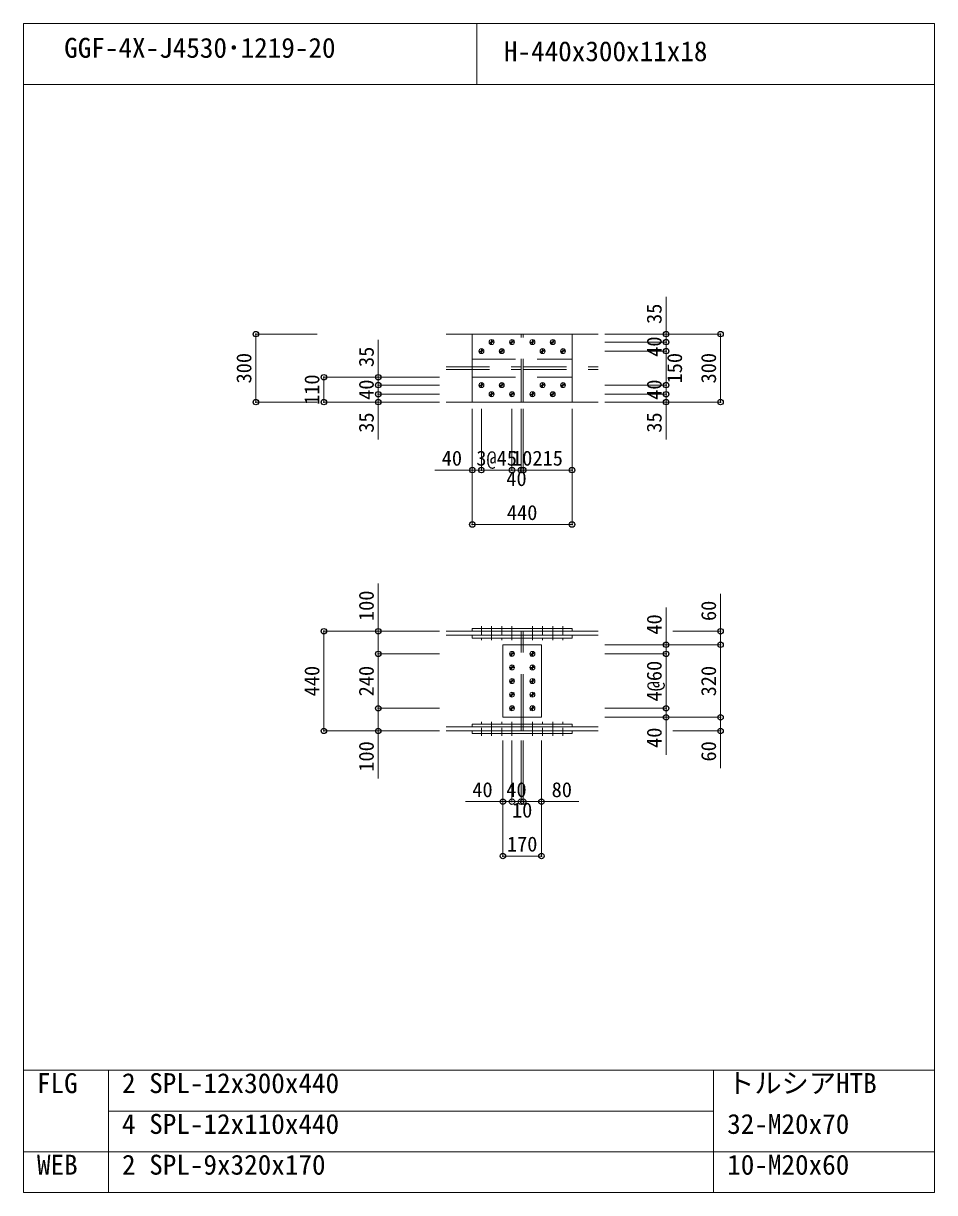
# Model space of a CAD drawing. Units: millimetres, scale not verified. Extents: x -8310 to 8310, y -4800 to 5700.
# Drawn here: x 90 to 4110, y -4800 to 360 of the extents above; entities that cross this region are included whole.
import ezdxf
from ezdxf.enums import TextEntityAlignment as Align

# ---------------------------------------------------------------- set-up
doc = ezdxf.new("R2010")
doc.units = ezdxf.units.MM
doc.header["$LTSCALE"] = 30
doc.header["$PDMODE"] = 32
doc.header["$PDSIZE"] = 24
doc.linetypes.add('DASHED1', pattern=[1.8, 1.2, -0.6])
doc.linetypes.add('USER2', pattern=[9.525, 6.35, -3.175])
doc.layers.add('0-0', color=7, linetype='Continuous')
doc.layers.add('0-2', color=7, linetype='Continuous')
for name, color, linetype, lineweight in [('0-1', 7, 'Continuous', 18), ('0-5', 7, 'Continuous', 18), ('0-6', 7, 'USER2', 18), ('0-8', 7, 'Continuous', 18), ('0-9', 7, 'Continuous', 18), ('0-A', 7, 'Continuous', 18), ('0-B', 7, 'Continuous', 18)]:
    doc.layers.add(name, color=color, linetype=linetype, lineweight=lineweight)
doc.styles.add('ＭＳ ゴシック', font='')
doc.styles.get('ＭＳ ゴシック').set_extended_font_data('MS Gothic')

msp = doc.modelspace()

# ---------------------------------------------------------------- linework, layer by layer
at = {"layer": '0-0'}
for p in [(1115.5, -1011.5), (2925.5, -1011.5), (3165.5, -1011.5), (2925.5, -1046.5), (2925.5, -1086.5), (1415.5, -1201.5), (1655.5, -1201.5), (1655.5, -1236.5), (2925.5, -1236.5), (1655.5, -1276.5), (2925.5, -1276.5), (1115.5, -1311.5), (1415.5, -1311.5), (1655.5, -1311.5), (2925.5, -1311.5), (3165.5, -1311.5), (2070.5, -1611.5), (2110.5, -1611.5), (2245.5, -1611.5), (2285.5, -1611.5), (2295.5, -1611.5), (2510.5, -1611.5), (2070.5, -1851.5), (2510.5, -1851.5), (1415.5, -2322.5), (1655.5, -2322.5), (3165.5, -2322.5), (2925.5, -2382.5), (3165.5, -2382.5), (1655.5, -2422.5), (2925.5, -2422.5), (1655.5, -2662.5), (2925.5, -2662.5), (2925.5, -2702.5), (3165.5, -2702.5), (1415.5, -2762.5), (1655.5, -2762.5), (3165.5, -2762.5), (2205.5, -3074.5), (2245.5, -3074.5), (2285.5, -3074.5), (2295.5, -3074.5), (2375.5, -3074.5), (2205.5, -3314.5), (2375.5, -3314.5)]:
    msp.add_point(p, dxfattribs=at)
at = {"layer": '0-1'}
for p, q in [((90, -4800), (90, 360)), ((90, 360), (4110, 360)), ((2090, 90), (2090, 360)), ((4110, -4800), (4110, 360)), ((90, 90), (4110, 90)), ((90, -4260), (4110, -4260)), ((465, -4800), (465, -4260)), ((3135, -4800), (3135, -4260)), ((465, -4440), (3135, -4440)), ((90, -4620), (4110, -4620)), ((90, -4800), (4110, -4800))]:
    msp.add_line(p, q, dxfattribs=at)
at = {"layer": '0-5'}
for p, q in [((1955.5, -1011.5), (2285.5, -1011.5)), ((2070.5, -1011.5), (2510.5, -1011.5)), ((2070.5, -1311.5), (2070.5, -1011.5)), ((2295.5, -1011.5), (2625.5, -1011.5)), ((1955.5, -1311.5), (2285.5, -1311.5)), ((2295.5, -1311.5), (2625.5, -1311.5)), ((2070.5, -2310.5), (2510.5, -2310.5)), ((2070.5, -2322.5), (2070.5, -2310.5)), ((1955.5, -2322.5), (2285.5, -2322.5)), ((2070.5, -2340.5), (2510.5, -2340.5)), ((2070.5, -2352.5), (2070.5, -2340.5)), ((2285.5, -2382.5), (2285.5, -2352.5)), ((2295.5, -2322.5), (2625.5, -2322.5)), ((2295.5, -2340.5), (2295.5, -2322.5)), ((2295.5, -2340.5), (2625.5, -2340.5)), ((2295.5, -2382.5), (2295.5, -2352.5)), ((2205.5, -2382.5), (2375.5, -2382.5)), ((2205.5, -2702.5), (2205.5, -2382.5)), ((2070.5, -2732.5), (2285.5, -2732.5)), ((2070.5, -2744.5), (2070.5, -2732.5)), ((2285.5, -2732.5), (2285.5, -2702.5)), ((2285.5, -2732.5), (2510.5, -2732.5)), ((2295.5, -2732.5), (2295.5, -2702.5)), ((2510.5, -2744.5), (2510.5, -2732.5)), ((1955.5, -2744.5), (2285.5, -2744.5)), ((2070.5, -2744.5), (2285.5, -2744.5)), ((2070.5, -2762.5), (2285.5, -2762.5)), ((2070.5, -2774.5), (2070.5, -2762.5)), ((2070.5, -2774.5), (2285.5, -2774.5)), ((2285.5, -2744.5), (2510.5, -2744.5)), ((2285.5, -2762.5), (2510.5, -2762.5)), ((2285.5, -2774.5), (2510.5, -2774.5)), ((2295.5, -2762.5), (2625.5, -2762.5)), ((2510.5, -2774.5), (2510.5, -2762.5))]:
    msp.add_line(p, q, dxfattribs=at)
for points in [[(2070.5, -1311.5), (2510.5, -1311.5), (2510.5, -1011.5)], [(2070.5, -2322.5), (2510.5, -2322.5), (2510.5, -2310.5)], [(1955.5, -2340.5), (2285.5, -2340.5), (2285.5, -2322.5)], [(2070.5, -2352.5), (2510.5, -2352.5), (2510.5, -2340.5)], [(2205.5, -2702.5), (2375.5, -2702.5), (2375.5, -2382.5)], [(1955.5, -2762.5), (2285.5, -2762.5), (2285.5, -2744.5)], [(2295.5, -2762.5), (2295.5, -2744.5), (2625.5, -2744.5)]]:
    msp.add_lwpolyline(points, dxfattribs=at)
at = {"layer": '0-6'}
for p, q in [((2070.5, -1011.5), (2510.5, -1011.5)), ((2285.5, -1311.5), (2285.5, -1011.5)), ((2295.5, -1311.5), (2295.5, -1011.5)), ((2070.5, -1121.5), (2510.5, -1121.5)), ((1955.5, -1156), (2285.5, -1156)), ((1955.5, -1167), (2285.5, -1167)), ((2295.5, -1156), (2625.5, -1156)), ((2295.5, -1167), (2625.5, -1167)), ((2070.5, -1201.5), (2510.5, -1201.5)), ((2070.5, -1311.5), (2510.5, -1311.5)), ((2285.5, -2352.5), (2285.5, -2340.5)), ((2295.5, -2352.5), (2295.5, -2340.5)), ((2285.5, -2702.5), (2285.5, -2382.5)), ((2295.5, -2702.5), (2295.5, -2382.5)), ((2285.5, -2744.5), (2285.5, -2732.5)), ((2295.5, -2744.5), (2295.5, -2732.5))]:
    msp.add_line(p, q, dxfattribs=at)
at = {"layer": '0-8'}
for p, q in [((2101.17, -1095.84), (2119.83, -1077.17)), ((2110.5, -1097.5), (2110.5, -1075.5)), ((2144.5, -1046.5), (2166.5, -1046.5)), ((2146.17, -1055.84), (2164.83, -1037.17)), ((2155.5, -1057.5), (2155.5, -1035.5)), ((2191.17, -1095.84), (2209.83, -1077.17)), ((2200.5, -1097.5), (2200.5, -1075.5)), ((2234.5, -1046.5), (2256.5, -1046.5)), ((2236.17, -1055.84), (2254.83, -1037.17)), ((2245.5, -1057.5), (2245.5, -1035.5)), ((2324.5, -1046.5), (2346.5, -1046.5)), ((2326.17, -1055.84), (2344.83, -1037.17)), ((2335.5, -1057.5), (2335.5, -1035.5)), ((2371.17, -1095.84), (2389.83, -1077.17)), ((2380.5, -1097.5), (2380.5, -1075.5)), ((2414.5, -1046.5), (2436.5, -1046.5)), ((2416.17, -1055.84), (2434.83, -1037.17)), ((2425.5, -1057.5), (2425.5, -1035.5)), ((2461.17, -1095.84), (2479.83, -1077.17)), ((2470.5, -1097.5), (2470.5, -1075.5)), ((2099.5, -1086.5), (2121.5, -1086.5)), ((2189.5, -1086.5), (2211.5, -1086.5)), ((2369.5, -1086.5), (2391.5, -1086.5)), ((2459.5, -1086.5), (2481.5, -1086.5)), ((2099.5, -1236.5), (2121.5, -1236.5)), ((2101.17, -1245.84), (2119.83, -1227.17)), ((2110.5, -1247.5), (2110.5, -1225.5)), ((2189.5, -1236.5), (2211.5, -1236.5)), ((2191.17, -1245.84), (2209.83, -1227.17)), ((2200.5, -1247.5), (2200.5, -1225.5)), ((2369.5, -1236.5), (2391.5, -1236.5)), ((2371.17, -1245.84), (2389.83, -1227.17)), ((2380.5, -1247.5), (2380.5, -1225.5)), ((2459.5, -1236.5), (2481.5, -1236.5)), ((2461.17, -1245.84), (2479.83, -1227.17)), ((2470.5, -1247.5), (2470.5, -1225.5)), ((2144.5, -1276.5), (2166.5, -1276.5)), ((2146.17, -1285.84), (2164.83, -1267.17)), ((2155.5, -1287.5), (2155.5, -1265.5)), ((2234.5, -1276.5), (2256.5, -1276.5)), ((2236.17, -1285.84), (2254.83, -1267.17)), ((2245.5, -1287.5), (2245.5, -1265.5)), ((2324.5, -1276.5), (2346.5, -1276.5)), ((2326.17, -1285.84), (2344.83, -1267.17)), ((2335.5, -1287.5), (2335.5, -1265.5)), ((2414.5, -1276.5), (2436.5, -1276.5)), ((2416.17, -1285.84), (2434.83, -1267.17)), ((2425.5, -1287.5), (2425.5, -1265.5)), ((2234.5, -2422.5), (2256.5, -2422.5)), ((2236.17, -2431.84), (2254.83, -2413.17)), ((2245.5, -2433.5), (2245.5, -2411.5)), ((2324.5, -2422.5), (2346.5, -2422.5)), ((2326.17, -2431.84), (2344.83, -2413.17)), ((2335.5, -2433.5), (2335.5, -2411.5)), ((2236.17, -2491.84), (2254.83, -2473.17)), ((2245.5, -2493.5), (2245.5, -2471.5)), ((2326.17, -2491.84), (2344.83, -2473.17)), ((2335.5, -2493.5), (2335.5, -2471.5)), ((2234.5, -2482.5), (2256.5, -2482.5)), ((2324.5, -2482.5), (2346.5, -2482.5)), ((2234.5, -2542.5), (2256.5, -2542.5)), ((2236.17, -2551.84), (2254.83, -2533.17)), ((2245.5, -2553.5), (2245.5, -2531.5)), ((2324.5, -2542.5), (2346.5, -2542.5)), ((2326.17, -2551.84), (2344.83, -2533.17)), ((2335.5, -2553.5), (2335.5, -2531.5)), ((2234.5, -2602.5), (2256.5, -2602.5)), ((2236.17, -2611.84), (2254.83, -2593.17)), ((2245.5, -2613.5), (2245.5, -2591.5)), ((2324.5, -2602.5), (2346.5, -2602.5)), ((2326.17, -2611.84), (2344.83, -2593.17)), ((2335.5, -2613.5), (2335.5, -2591.5)), ((2234.5, -2662.5), (2256.5, -2662.5)), ((2236.17, -2671.84), (2254.83, -2653.17)), ((2245.5, -2673.5), (2245.5, -2651.5)), ((2324.5, -2662.5), (2346.5, -2662.5)), ((2326.17, -2671.84), (2344.83, -2653.17)), ((2335.5, -2673.5), (2335.5, -2651.5))]:
    msp.add_line(p, q, dxfattribs=at)
at = {"layer": '0-9', "linetype": 'DASHED1'}
for p, q in [((2110.5, -2300.5), (2110.5, -2362.5)), ((2200.5, -2300.5), (2200.5, -2362.5)), ((2380.5, -2300.5), (2380.5, -2362.5)), ((2470.5, -2300.5), (2470.5, -2362.5)), ((2110.5, -2784.5), (2110.5, -2722.5)), ((2200.5, -2784.5), (2200.5, -2722.5)), ((2380.5, -2784.5), (2380.5, -2722.5)), ((2470.5, -2784.5), (2470.5, -2722.5))]:
    msp.add_line(p, q, dxfattribs=at)
at = {"layer": '0-9'}
for p, q in [((2155.5, -2300.5), (2155.5, -2362.5)), ((2245.5, -2300.5), (2245.5, -2362.5)), ((2335.5, -2300.5), (2335.5, -2362.5)), ((2425.5, -2300.5), (2425.5, -2362.5)), ((2155.5, -2784.5), (2155.5, -2722.5)), ((2245.5, -2784.5), (2245.5, -2722.5)), ((2335.5, -2784.5), (2335.5, -2722.5)), ((2425.5, -2784.5), (2425.5, -2722.5))]:
    msp.add_line(p, q, dxfattribs=at)
at = {"layer": '0-A'}
for p, q in [((1385.5, -1011.5), (1115.5, -1011.5)), ((2655.5, -1011.5), (2925.5, -1011.5)), ((2655.5, -1011.5), (3165.5, -1011.5)), ((2655.5, -1046.5), (2925.5, -1046.5)), ((2655.5, -1086.5), (2925.5, -1086.5)), ((1925.5, -1201.5), (1415.5, -1201.5)), ((1925.5, -1201.5), (1655.5, -1201.5)), ((1925.5, -1236.5), (1655.5, -1236.5)), ((2655.5, -1236.5), (2925.5, -1236.5)), ((1925.5, -1276.5), (1655.5, -1276.5)), ((1655.5, -1476.5), (1655.5, -1276.5)), ((2655.5, -1276.5), (2925.5, -1276.5)), ((2925.5, -1476.5), (2925.5, -1276.5)), ((1925.5, -1311.5), (1655.5, -1311.5)), ((2070.5, -1341.5), (2070.5, -1611.5)), ((2070.5, -1341.5), (2070.5, -1851.5)), ((2110.5, -1341.5), (2110.5, -1611.5)), ((2110.5, -1341.5), (2110.5, -1611.5)), ((2245.5, -1341.5), (2245.5, -1611.5)), ((2245.5, -1341.5), (2245.5, -1611.5)), ((2285.5, -1341.5), (2285.5, -1611.5)), ((2285.5, -1341.5), (2285.5, -1611.5)), ((2295.5, -1341.5), (2295.5, -1611.5)), ((2295.5, -1341.5), (2295.5, -1611.5)), ((2510.5, -1341.5), (2510.5, -1611.5)), ((2510.5, -1341.5), (2510.5, -1851.5)), ((2655.5, -1311.5), (2925.5, -1311.5)), ((1905.5, -1611.5), (2110.5, -1611.5)), ((2110.5, -1611.5), (2245.5, -1611.5)), ((2245.5, -1611.5), (2285.5, -1611.5)), ((2285.5, -1611.5), (2295.5, -1611.5)), ((2295.5, -1611.5), (2510.5, -1611.5)), ((2070.5, -1851.5), (2510.5, -1851.5)), ((1925.5, -2322.5), (1415.5, -2322.5)), ((1925.5, -2322.5), (1655.5, -2322.5)), ((2955.21, -2322.5), (3165.5, -2322.5)), ((1925.5, -2422.5), (1655.5, -2422.5)), ((2655.5, -2382.5), (2925.5, -2382.5)), ((2655.5, -2382.5), (3165.5, -2382.5)), ((2655.5, -2422.5), (2925.5, -2422.5)), ((1925.5, -2662.5), (1655.5, -2662.5)), ((1655.5, -2972.5), (1655.5, -2662.5)), ((2655.5, -2662.5), (2925.5, -2662.5)), ((2925.5, -2867.5), (2925.5, -2662.5)), ((2655.5, -2702.5), (2925.5, -2702.5)), ((2655.5, -2702.5), (3165.5, -2702.5)), ((3165.5, -2927.5), (3165.5, -2702.5)), ((1925.5, -2762.5), (1655.5, -2762.5)), ((2955.21, -2762.5), (3165.5, -2762.5)), ((2205.5, -2804.5), (2205.5, -3074.5)), ((2205.5, -2804.5), (2205.5, -3314.5)), ((2245.5, -2804.5), (2245.5, -3074.5)), ((2245.5, -2804.5), (2245.5, -3074.5)), ((2285.5, -2804.5), (2285.5, -3074.5)), ((2285.5, -2804.5), (2285.5, -3074.5)), ((2295.5, -2804.5), (2295.5, -3074.5)), ((2295.5, -2804.5), (2295.5, -3074.5)), ((2375.5, -2804.5), (2375.5, -3074.5)), ((2375.5, -2804.5), (2375.5, -3314.5)), ((2040.5, -3074.5), (2245.5, -3074.5)), ((2245.5, -3074.5), (2285.5, -3074.5)), ((2285.5, -3074.5), (2295.5, -3074.5)), ((2295.5, -3074.5), (2540.5, -3074.5)), ((2205.5, -3314.5), (2375.5, -3314.5))]:
    msp.add_line(p, q, dxfattribs=at)
for points in [[(2655.5, -1046.5), (2925.5, -1046.5), (2925.5, -846.5)], [(1385.5, -1311.5), (1115.5, -1311.5), (1115.5, -1011.5)], [(2655.5, -1311.5), (3165.5, -1311.5), (3165.5, -1011.5)], [(1925.5, -1236.5), (1655.5, -1236.5), (1655.5, -1036.5)], [(2655.5, -1086.5), (2925.5, -1086.5), (2925.5, -1046.5)], [(2655.5, -1236.5), (2925.5, -1236.5), (2925.5, -1086.5)], [(1925.5, -1311.5), (1415.5, -1311.5), (1415.5, -1201.5)], [(1925.5, -1276.5), (1655.5, -1276.5), (1655.5, -1236.5)], [(2655.5, -1276.5), (2925.5, -1276.5), (2925.5, -1236.5)], [(1925.5, -2422.5), (1655.5, -2422.5), (1655.5, -2112.5)], [(2655.5, -2382.5), (3165.5, -2382.5), (3165.5, -2157.5)], [(2655.5, -2422.5), (2925.5, -2422.5), (2925.5, -2217.5)], [(1925.5, -2762.5), (1415.5, -2762.5), (1415.5, -2322.5)], [(1925.5, -2662.5), (1655.5, -2662.5), (1655.5, -2422.5)], [(2655.5, -2702.5), (3165.5, -2702.5), (3165.5, -2382.5)], [(2655.5, -2662.5), (2925.5, -2662.5), (2925.5, -2422.5)]]:
    msp.add_lwpolyline(points, dxfattribs=at)
at = {"layer": '0-B'}
for centre in [(2110.5, -1086.5), (2155.5, -1046.5), (2200.5, -1086.5), (2245.5, -1046.5), (2335.5, -1046.5), (2380.5, -1086.5), (2425.5, -1046.5), (2470.5, -1086.5), (2110.5, -1236.5), (2200.5, -1236.5), (2380.5, -1236.5), (2470.5, -1236.5), (2155.5, -1276.5), (2245.5, -1276.5), (2335.5, -1276.5), (2425.5, -1276.5), (2245.5, -2422.5), (2335.5, -2422.5), (2245.5, -2482.5), (2335.5, -2482.5), (2245.5, -2542.5), (2335.5, -2542.5), (2245.5, -2602.5), (2335.5, -2602.5), (2245.5, -2662.5), (2335.5, -2662.5)]:
    msp.add_circle(centre, 11, dxfattribs=at)

# ---------------------------------------------------------------- texts
at = {"layer": '0-2', "style": 'ＭＳ ゴシック'}
for s, p in [('GGF-4X-J4530･1219-20', (270, 181.8)), ('H-440x300x11x18', (2210, 166.8)), ('FLG', (150, -4387.2)), ('2', (525, -4387.2)), ('SPL-12x300x440', (645, -4387.2)), ('トルシアHTB', (3195, -4387.2)), ('4', (525, -4567.2)), ('SPL-12x110x440', (645, -4567.2)), ('32-M20x70', (3195, -4567.2)), ('WEB', (150, -4747.2)), ('2', (525, -4747.2)), ('SPL-9x320x170', (645, -4747.2)), ('10-M20x60', (3195, -4747.2))]:
    msp.add_text(s, height=87.98, dxfattribs=at).set_placement(p, align=Align.BOTTOM_LEFT)
at = {"layer": '0-A', "style": 'ＭＳ ゴシック'}
for s, p in [('35', (2925.5, -966.5)), ('40', (2925.5, -1111.5)), ('35', (1655.5, -1156.5)), ('300', (1115.5, -1229)), ('150', (3015.5, -1229)), ('300', (3165.5, -1229)), ('110', (1415.5, -1324)), ('40', (1655.5, -1301.5)), ('40', (2925.5, -1301.5)), ('35', (1655.5, -1446.5)), ('35', (2925.5, -1446.5)), ('100', (1655.5, -2277.5)), ('60', (3165.5, -2277.5)), ('40', (2925.5, -2337.5)), ('4@60', (2925.5, -2632.5)), ('440', (1415.5, -2610)), ('240', (1655.5, -2610)), ('320', (3165.5, -2610)), ('40', (2925.5, -2837.5)), ('100', (1655.5, -2942.5)), ('60', (3165.5, -2897.5))]:
    msp.add_text(s, height=65.98, rotation=90, dxfattribs=at).set_placement(p, align=Align.BOTTOM_LEFT)
for s, p in [('40', (1935.5, -1611.5)), ('3@45', (2088, -1611.5)), ('10', (2245.5, -1611.5)), ('215', (2335.5, -1611.5)), ('40', (2220.5, -1701.5)), ('440', (2223, -1851.5)), ('40', (2070.5, -3074.5)), ('40', (2220.5, -3074.5)), ('80', (2420.5, -3074.5)), ('10', (2245.5, -3164.5)), ('170', (2223, -3314.5))]:
    msp.add_text(s, height=65.98, dxfattribs=at).set_placement(p, align=Align.BOTTOM_LEFT)

doc.saveas('drawing.dxf')
